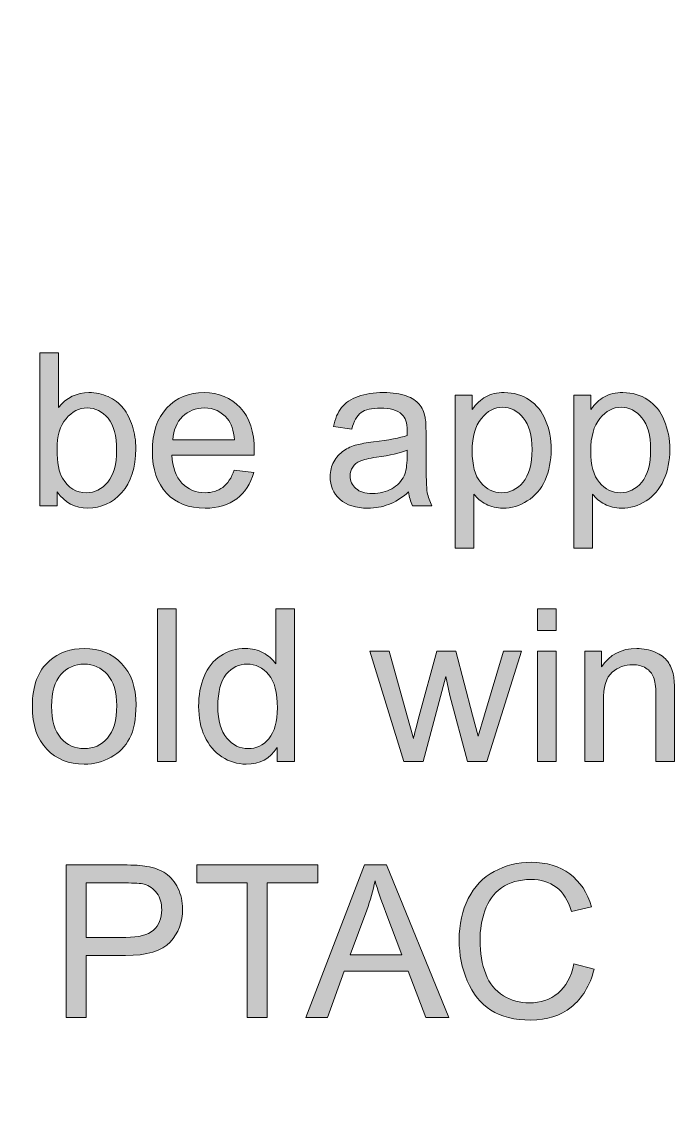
# Model space of a CAD drawing. Header units: inches. Extents: x -17.6 to 82.3, y -15.1 to 23.2.
# Drawn here: x 80.03 to 80.625, y -4.854 to -3.853 of the extents above; entities that cross this region are included whole.
import ezdxf

# ---------------------------------------------------------------- set-up
doc = ezdxf.new("R2010")
doc.units = ezdxf.units.IN
doc.header["$MEASUREMENT"] = 0
doc.layers.get('0').update_dxf_attribs({"lineweight": 0})
doc.layers.add('G-ANNO-TTLB', color=7, linetype='Continuous', lineweight=0)

# ---------------------------------------------------------------- blocks, each defined once
blk = doc.blocks.new('Block_3')
at = {"true_color": 0x000000, "transparency": 33554687}
h = blk.add_hatch(color=18, dxfattribs=at)
h.dxf.hatch_style = 2
edge = h.paths.add_edge_path()
edge.add_spline(control_points=[(80.062, -4.2426), (80.062, -4.2547), (80.0637, -4.2634), (80.0669, -4.2688), (80.0723, -4.2776), (80.0796, -4.282), (80.0888, -4.282), (80.0963, -4.282), (80.1027, -4.2788), (80.1082, -4.2723), (80.1136, -4.2658), (80.1163, -4.2561), (80.1163, -4.2433), (80.1163, -4.2301), (80.1137, -4.2204), (80.1085, -4.2141), (80.1033, -4.2079), (80.097, -4.2047), (80.0895, -4.2047), (80.0821, -4.2047), (80.0756, -4.208), (80.0702, -4.2145), (80.0647, -4.2209), (80.062, -4.2303), (80.062, -4.2426)], knot_values=[0, 0, 0, 0, 1, 1, 1, 2, 2, 2, 3, 3, 3, 4, 4, 4, 5, 5, 5, 6, 6, 6, 7, 7, 7, 8, 8, 8, 8], degree=3, periodic=0)
edge = h.paths.add_edge_path()
edge.add_spline(control_points=[(80.0622, -4.2938), (80.0622, -4.2938), (80.0464, -4.2938), (80.0464, -4.2938), (80.0464, -4.2938), (80.0464, -4.1546), (80.0464, -4.1546), (80.0464, -4.1546), (80.0634, -4.1546), (80.0634, -4.1546), (80.0634, -4.1546), (80.0634, -4.2043), (80.0634, -4.2043), (80.0707, -4.1952), (80.0799, -4.1907), (80.0911, -4.1907), (80.0973, -4.1907), (80.1031, -4.1919), (80.1087, -4.1944), (80.1142, -4.1969), (80.1188, -4.2004), (80.1224, -4.205), (80.1259, -4.2095), (80.1287, -4.215), (80.1308, -4.2213), (80.1328, -4.2277), (80.1338, -4.2346), (80.1338, -4.2418), (80.1338, -4.2591), (80.1295, -4.2725), (80.121, -4.2819), (80.1124, -4.2913), (80.1022, -4.2961), (80.0902, -4.2961), (80.0783, -4.2961), (80.069, -4.2911), (80.0622, -4.2812), (80.0622, -4.2812), (80.0622, -4.2938), (80.0622, -4.2938)], knot_values=[0, 0, 0, 0, 1, 1, 1, 2, 2, 2, 3, 3, 3, 4, 4, 4, 5, 5, 5, 6, 6, 6, 7, 7, 7, 8, 8, 8, 9, 9, 9, 10, 10, 10, 11, 11, 11, 12, 12, 12, 13, 13, 13, 13], degree=3, periodic=0)
h = blk.add_hatch(color=18, dxfattribs=at)
h.dxf.hatch_style = 2
edge = h.paths.add_edge_path()
edge.add_spline(control_points=[(80.1675, -4.2337), (80.1675, -4.2337), (80.2238, -4.2337), (80.2238, -4.2337), (80.223, -4.2252), (80.2209, -4.2188), (80.2173, -4.2146), (80.2119, -4.208), (80.2048, -4.2047), (80.1962, -4.2047), (80.1883, -4.2047), (80.1817, -4.2074), (80.1764, -4.2126), (80.171, -4.2179), (80.1681, -4.2249), (80.1675, -4.2337)], knot_values=[0, 0, 0, 0, 1, 1, 1, 2, 2, 2, 3, 3, 3, 4, 4, 4, 5, 5, 5, 5], degree=3, periodic=0)
edge = h.paths.add_edge_path()
edge.add_spline(control_points=[(80.2236, -4.2613), (80.2236, -4.2613), (80.2413, -4.2635), (80.2413, -4.2635), (80.2385, -4.2738), (80.2333, -4.2818), (80.2258, -4.2875), (80.2183, -4.2932), (80.2086, -4.2961), (80.1969, -4.2961), (80.1822, -4.2961), (80.1705, -4.2915), (80.1619, -4.2824), (80.1532, -4.2734), (80.1489, -4.2606), (80.1489, -4.2442), (80.1489, -4.2273), (80.1533, -4.2141), (80.162, -4.2047), (80.1707, -4.1954), (80.1821, -4.1907), (80.196, -4.1907), (80.2095, -4.1907), (80.2205, -4.1953), (80.229, -4.2044), (80.2376, -4.2136), (80.2418, -4.2265), (80.2418, -4.2432), (80.2418, -4.2442), (80.2418, -4.2457), (80.2418, -4.2477), (80.2418, -4.2477), (80.1666, -4.2477), (80.1666, -4.2477), (80.1672, -4.2588), (80.1703, -4.2673), (80.1759, -4.2732), (80.1816, -4.2791), (80.1886, -4.282), (80.197, -4.282), (80.2033, -4.282), (80.2086, -4.2804), (80.2131, -4.2771), (80.2175, -4.2738), (80.221, -4.2685), (80.2236, -4.2613)], knot_values=[0, 0, 0, 0, 1, 1, 1, 2, 2, 2, 3, 3, 3, 4, 4, 4, 5, 5, 5, 6, 6, 6, 7, 7, 7, 8, 8, 8, 9, 9, 9, 10, 10, 10, 11, 11, 11, 12, 12, 12, 13, 13, 13, 14, 14, 14, 15, 15, 15, 15], degree=3, periodic=0)
h = blk.add_hatch(color=18, dxfattribs=at)
h.dxf.hatch_style = 2
edge = h.paths.add_edge_path()
edge.add_spline(control_points=[(80.3811, -4.2432), (80.3749, -4.2457), (80.3656, -4.2479), (80.3532, -4.2496), (80.3462, -4.2507), (80.3412, -4.2518), (80.3383, -4.2531), (80.3354, -4.2543), (80.3331, -4.2562), (80.3316, -4.2586), (80.33, -4.261), (80.3292, -4.2638), (80.3292, -4.2667), (80.3292, -4.2713), (80.3309, -4.2751), (80.3344, -4.2781), (80.3378, -4.2812), (80.3429, -4.2827), (80.3495, -4.2827), (80.3561, -4.2827), (80.362, -4.2812), (80.3671, -4.2783), (80.3722, -4.2755), (80.376, -4.2715), (80.3784, -4.2665), (80.3802, -4.2627), (80.3811, -4.257), (80.3811, -4.2494), (80.3811, -4.2494), (80.3811, -4.2432), (80.3811, -4.2432)], knot_values=[0, 0, 0, 0, 1, 1, 1, 2, 2, 2, 3, 3, 3, 4, 4, 4, 5, 5, 5, 6, 6, 6, 7, 7, 7, 8, 8, 8, 9, 9, 9, 10, 10, 10, 10], degree=3, periodic=0)
edge = h.paths.add_edge_path()
edge.add_spline(control_points=[(80.3825, -4.2813), (80.3762, -4.2867), (80.3701, -4.2905), (80.3643, -4.2927), (80.3584, -4.2949), (80.3521, -4.2961), (80.3454, -4.2961), (80.3344, -4.2961), (80.3258, -4.2933), (80.3199, -4.288), (80.3139, -4.2825), (80.311, -4.2756), (80.311, -4.2672), (80.311, -4.2623), (80.3121, -4.2578), (80.3143, -4.2537), (80.3166, -4.2496), (80.3195, -4.2463), (80.3232, -4.2438), (80.3268, -4.2414), (80.3309, -4.2395), (80.3354, -4.2382), (80.3388, -4.2374), (80.3439, -4.2365), (80.3506, -4.2357), (80.3644, -4.234), (80.3746, -4.2321), (80.3811, -4.2298), (80.3812, -4.2274), (80.3812, -4.226), (80.3812, -4.2253), (80.3812, -4.2184), (80.3796, -4.2135), (80.3764, -4.2106), (80.372, -4.2067), (80.3655, -4.2048), (80.3569, -4.2048), (80.3489, -4.2048), (80.3429, -4.2062), (80.3391, -4.209), (80.3353, -4.2119), (80.3325, -4.2169), (80.3306, -4.224), (80.3306, -4.224), (80.3139, -4.2217), (80.3139, -4.2217), (80.3154, -4.2146), (80.3179, -4.2088), (80.3214, -4.2044), (80.3249, -4.2), (80.3299, -4.1966), (80.3365, -4.1942), (80.3431, -4.1919), (80.3507, -4.1907), (80.3594, -4.1907), (80.368, -4.1907), (80.375, -4.1917), (80.3804, -4.1937), (80.3857, -4.1957), (80.3897, -4.1983), (80.3922, -4.2014), (80.3948, -4.2044), (80.3965, -4.2083), (80.3975, -4.213), (80.3981, -4.2159), (80.3984, -4.2212), (80.3984, -4.2287), (80.3984, -4.2287), (80.3984, -4.2515), (80.3984, -4.2515), (80.3984, -4.2674), (80.3988, -4.2775), (80.3995, -4.2817), (80.4002, -4.2859), (80.4017, -4.2899), (80.4038, -4.2938), (80.4038, -4.2938), (80.386, -4.2938), (80.386, -4.2938), (80.3842, -4.2902), (80.3831, -4.2861), (80.3825, -4.2813)], knot_values=[0, 0, 0, 0, 1, 1, 1, 2, 2, 2, 3, 3, 3, 4, 4, 4, 5, 5, 5, 6, 6, 6, 7, 7, 7, 8, 8, 8, 9, 9, 9, 10, 10, 10, 11, 11, 11, 12, 12, 12, 13, 13, 13, 14, 14, 14, 15, 15, 15, 16, 16, 16, 17, 17, 17, 18, 18, 18, 19, 19, 19, 20, 20, 20, 21, 21, 21, 22, 22, 22, 23, 23, 23, 24, 24, 24, 25, 25, 25, 26, 26, 26, 27, 27, 27, 27], degree=3, periodic=0)
h = blk.add_hatch(color=18, dxfattribs=at)
h.dxf.hatch_style = 2
edge = h.paths.add_edge_path()
edge.add_spline(control_points=[(80.4404, -4.2439), (80.4404, -4.2569), (80.443, -4.2665), (80.4482, -4.2727), (80.4535, -4.2789), (80.4599, -4.282), (80.4673, -4.282), (80.4749, -4.282), (80.4814, -4.2788), (80.4868, -4.2724), (80.4923, -4.266), (80.495, -4.256), (80.495, -4.2425), (80.495, -4.2297), (80.4923, -4.22), (80.487, -4.2137), (80.4817, -4.2073), (80.4754, -4.2041), (80.4681, -4.2041), (80.4608, -4.2041), (80.4544, -4.2075), (80.4488, -4.2143), (80.4432, -4.2211), (80.4404, -4.231), (80.4404, -4.2439)], knot_values=[0, 0, 0, 0, 1, 1, 1, 2, 2, 2, 3, 3, 3, 4, 4, 4, 5, 5, 5, 6, 6, 6, 7, 7, 7, 8, 8, 8, 8], degree=3, periodic=0)
edge = h.paths.add_edge_path()
edge.add_spline(control_points=[(80.4249, -4.3324), (80.4249, -4.3324), (80.4249, -4.193), (80.4249, -4.193), (80.4249, -4.193), (80.4405, -4.193), (80.4405, -4.193), (80.4405, -4.193), (80.4405, -4.2061), (80.4405, -4.2061), (80.4441, -4.2009), (80.4483, -4.1971), (80.4529, -4.1945), (80.4575, -4.1919), (80.4631, -4.1907), (80.4697, -4.1907), (80.4783, -4.1907), (80.4859, -4.1929), (80.4925, -4.1973), (80.4991, -4.2018), (80.504, -4.208), (80.5074, -4.2161), (80.5108, -4.2241), (80.5124, -4.233), (80.5124, -4.2426), (80.5124, -4.2529), (80.5106, -4.2622), (80.5069, -4.2705), (80.5032, -4.2787), (80.4978, -4.2851), (80.4907, -4.2895), (80.4837, -4.2939), (80.4763, -4.2961), (80.4685, -4.2961), (80.4628, -4.2961), (80.4577, -4.2949), (80.4531, -4.2925), (80.4486, -4.2901), (80.4449, -4.287), (80.442, -4.2833), (80.442, -4.2833), (80.442, -4.3324), (80.442, -4.3324), (80.442, -4.3324), (80.4249, -4.3324), (80.4249, -4.3324)], knot_values=[0, 0, 0, 0, 1, 1, 1, 2, 2, 2, 3, 3, 3, 4, 4, 4, 5, 5, 5, 6, 6, 6, 7, 7, 7, 8, 8, 8, 9, 9, 9, 10, 10, 10, 11, 11, 11, 12, 12, 12, 13, 13, 13, 14, 14, 14, 15, 15, 15, 15], degree=3, periodic=0)
h = blk.add_hatch(color=18, dxfattribs=at)
h.dxf.hatch_style = 2
edge = h.paths.add_edge_path()
edge.add_spline(control_points=[(80.5485, -4.2439), (80.5485, -4.2569), (80.5511, -4.2665), (80.5564, -4.2727), (80.5616, -4.2789), (80.568, -4.282), (80.5755, -4.282), (80.5831, -4.282), (80.5896, -4.2788), (80.595, -4.2724), (80.6004, -4.266), (80.6031, -4.256), (80.6031, -4.2425), (80.6031, -4.2297), (80.6005, -4.22), (80.5952, -4.2137), (80.5899, -4.2073), (80.5836, -4.2041), (80.5762, -4.2041), (80.569, -4.2041), (80.5625, -4.2075), (80.5569, -4.2143), (80.5513, -4.2211), (80.5485, -4.231), (80.5485, -4.2439)], knot_values=[0, 0, 0, 0, 1, 1, 1, 2, 2, 2, 3, 3, 3, 4, 4, 4, 5, 5, 5, 6, 6, 6, 7, 7, 7, 8, 8, 8, 8], degree=3, periodic=0)
edge = h.paths.add_edge_path()
edge.add_spline(control_points=[(80.533, -4.3324), (80.533, -4.3324), (80.533, -4.193), (80.533, -4.193), (80.533, -4.193), (80.5486, -4.193), (80.5486, -4.193), (80.5486, -4.193), (80.5486, -4.2061), (80.5486, -4.2061), (80.5523, -4.2009), (80.5564, -4.1971), (80.561, -4.1945), (80.5657, -4.1919), (80.5713, -4.1907), (80.5779, -4.1907), (80.5865, -4.1907), (80.594, -4.1929), (80.6006, -4.1973), (80.6072, -4.2018), (80.6122, -4.208), (80.6155, -4.2161), (80.6189, -4.2241), (80.6206, -4.233), (80.6206, -4.2426), (80.6206, -4.2529), (80.6187, -4.2622), (80.615, -4.2705), (80.6113, -4.2787), (80.6059, -4.2851), (80.5989, -4.2895), (80.5918, -4.2939), (80.5844, -4.2961), (80.5766, -4.2961), (80.5709, -4.2961), (80.5658, -4.2949), (80.5613, -4.2925), (80.5567, -4.2901), (80.553, -4.287), (80.5501, -4.2833), (80.5501, -4.2833), (80.5501, -4.3324), (80.5501, -4.3324), (80.5501, -4.3324), (80.533, -4.3324), (80.533, -4.3324)], knot_values=[0, 0, 0, 0, 1, 1, 1, 2, 2, 2, 3, 3, 3, 4, 4, 4, 5, 5, 5, 6, 6, 6, 7, 7, 7, 8, 8, 8, 9, 9, 9, 10, 10, 10, 11, 11, 11, 12, 12, 12, 13, 13, 13, 14, 14, 14, 15, 15, 15, 15], degree=3, periodic=0)
h = blk.add_hatch(color=18, dxfattribs=at)
h.dxf.hatch_style = 2
edge = h.paths.add_edge_path()
edge.add_spline(control_points=[(80.1536, -4.5271), (80.1536, -4.5271), (80.1536, -4.3879), (80.1536, -4.3879), (80.1536, -4.3879), (80.1707, -4.3879), (80.1707, -4.3879), (80.1707, -4.3879), (80.1707, -4.5271), (80.1707, -4.5271), (80.1707, -4.5271), (80.1536, -4.5271), (80.1536, -4.5271)], knot_values=[0, 0, 0, 0, 1, 1, 1, 2, 2, 2, 3, 3, 3, 4, 4, 4, 4], degree=3, periodic=0)
h = blk.add_hatch(color=18, dxfattribs=at)
h.dxf.hatch_style = 2
edge = h.paths.add_edge_path()
edge.add_spline(control_points=[(80.2086, -4.4768), (80.2086, -4.4897), (80.2113, -4.4994), (80.2168, -4.5058), (80.2222, -4.5121), (80.2287, -4.5153), (80.2361, -4.5153), (80.2435, -4.5153), (80.2499, -4.5123), (80.2551, -4.5062), (80.2603, -4.5001), (80.2629, -4.4907), (80.2629, -4.4782), (80.2629, -4.4644), (80.2603, -4.4543), (80.2549, -4.4478), (80.2496, -4.4414), (80.2431, -4.4382), (80.2353, -4.4382), (80.2277, -4.4382), (80.2214, -4.4413), (80.2163, -4.4475), (80.2112, -4.4537), (80.2086, -4.4634), (80.2086, -4.4768)], knot_values=[0, 0, 0, 0, 1, 1, 1, 2, 2, 2, 3, 3, 3, 4, 4, 4, 5, 5, 5, 6, 6, 6, 7, 7, 7, 8, 8, 8, 8], degree=3, periodic=0)
edge = h.paths.add_edge_path()
edge.add_spline(control_points=[(80.2626, -4.5271), (80.2626, -4.5271), (80.2626, -4.5144), (80.2626, -4.5144), (80.2562, -4.5244), (80.2468, -4.5294), (80.2344, -4.5294), (80.2264, -4.5294), (80.219, -4.5272), (80.2123, -4.5227), (80.2055, -4.5183), (80.2003, -4.5121), (80.1966, -4.5042), (80.1929, -4.4962), (80.1911, -4.4871), (80.1911, -4.4768), (80.1911, -4.4667), (80.1927, -4.4576), (80.1961, -4.4494), (80.1994, -4.4412), (80.2045, -4.4349), (80.2112, -4.4306), (80.2179, -4.4262), (80.2254, -4.424), (80.2337, -4.424), (80.2397, -4.424), (80.2452, -4.4253), (80.2499, -4.4279), (80.2547, -4.4304), (80.2585, -4.4338), (80.2615, -4.4379), (80.2615, -4.4379), (80.2615, -4.3879), (80.2615, -4.3879), (80.2615, -4.3879), (80.2785, -4.3879), (80.2785, -4.3879), (80.2785, -4.3879), (80.2785, -4.5271), (80.2785, -4.5271), (80.2785, -4.5271), (80.2626, -4.5271), (80.2626, -4.5271)], knot_values=[0, 0, 0, 0, 1, 1, 1, 2, 2, 2, 3, 3, 3, 4, 4, 4, 5, 5, 5, 6, 6, 6, 7, 7, 7, 8, 8, 8, 9, 9, 9, 10, 10, 10, 11, 11, 11, 12, 12, 12, 13, 13, 13, 14, 14, 14, 14], degree=3, periodic=0)
h = blk.add_hatch(color=18, dxfattribs=at)
h.dxf.hatch_style = 2
edge = h.paths.add_edge_path()
edge.add_spline(control_points=[(80.4999, -4.5271), (80.4999, -4.5271), (80.4999, -4.4263), (80.4999, -4.4263), (80.4999, -4.4263), (80.517, -4.4263), (80.517, -4.4263), (80.517, -4.4263), (80.517, -4.5271), (80.517, -4.5271), (80.517, -4.5271), (80.4999, -4.5271), (80.4999, -4.5271)], knot_values=[0, 0, 0, 0, 1, 1, 1, 2, 2, 2, 3, 3, 3, 4, 4, 4, 4], degree=3, periodic=0)
edge = h.paths.add_edge_path()
edge.add_spline(control_points=[(80.4999, -4.4076), (80.4999, -4.4076), (80.4999, -4.3879), (80.4999, -4.3879), (80.4999, -4.3879), (80.517, -4.3879), (80.517, -4.3879), (80.517, -4.3879), (80.517, -4.4076), (80.517, -4.4076), (80.517, -4.4076), (80.4999, -4.4076), (80.4999, -4.4076)], knot_values=[0, 0, 0, 0, 1, 1, 1, 2, 2, 2, 3, 3, 3, 4, 4, 4, 4], degree=3, periodic=0)
h = blk.add_hatch(color=18, dxfattribs=at)
h.dxf.hatch_style = 2
edge = h.paths.add_edge_path()
edge.add_spline(control_points=[(80.0571, -4.4767), (80.0571, -4.4896), (80.0599, -4.4993), (80.0655, -4.5057), (80.0712, -4.5121), (80.0783, -4.5153), (80.0868, -4.5153), (80.0953, -4.5153), (80.1023, -4.5121), (80.108, -4.5057), (80.1136, -4.4992), (80.1164, -4.4894), (80.1164, -4.4761), (80.1164, -4.4637), (80.1136, -4.4542), (80.1079, -4.4478), (80.1023, -4.4414), (80.0952, -4.4382), (80.0868, -4.4382), (80.0783, -4.4382), (80.0712, -4.4414), (80.0655, -4.4477), (80.0599, -4.4541), (80.0571, -4.4638), (80.0571, -4.4767)], knot_values=[0, 0, 0, 0, 1, 1, 1, 2, 2, 2, 3, 3, 3, 4, 4, 4, 5, 5, 5, 6, 6, 6, 7, 7, 7, 8, 8, 8, 8], degree=3, periodic=0)
edge = h.paths.add_edge_path()
edge.add_spline(control_points=[(80.0395, -4.4767), (80.0395, -4.458), (80.0447, -4.4442), (80.0551, -4.4352), (80.0638, -4.4277), (80.0743, -4.424), (80.0868, -4.424), (80.1007, -4.424), (80.112, -4.4285), (80.1208, -4.4376), (80.1296, -4.4467), (80.134, -4.4593), (80.134, -4.4753), (80.134, -4.4883), (80.132, -4.4985), (80.1281, -4.5059), (80.1243, -4.5133), (80.1186, -4.5191), (80.1112, -4.5232), (80.1037, -4.5273), (80.0956, -4.5294), (80.0868, -4.5294), (80.0727, -4.5294), (80.0613, -4.5249), (80.0526, -4.5158), (80.0439, -4.5068), (80.0395, -4.4937), (80.0395, -4.4767)], knot_values=[0, 0, 0, 0, 1, 1, 1, 2, 2, 2, 3, 3, 3, 4, 4, 4, 5, 5, 5, 6, 6, 6, 7, 7, 7, 8, 8, 8, 9, 9, 9, 9], degree=3, periodic=0)
h = blk.add_hatch(color=18, dxfattribs=at)
h.dxf.hatch_style = 2
edge = h.paths.add_edge_path()
edge.add_spline(control_points=[(80.543, -4.5271), (80.543, -4.5271), (80.543, -4.4263), (80.543, -4.4263), (80.543, -4.4263), (80.5584, -4.4263), (80.5584, -4.4263), (80.5584, -4.4263), (80.5584, -4.4406), (80.5584, -4.4406), (80.5658, -4.4295), (80.5765, -4.424), (80.5905, -4.424), (80.5965, -4.424), (80.6021, -4.4251), (80.6072, -4.4273), (80.6123, -4.4295), (80.6161, -4.4323), (80.6187, -4.4359), (80.6212, -4.4394), (80.623, -4.4436), (80.624, -4.4485), (80.6246, -4.4517), (80.6249, -4.4572), (80.6249, -4.4651), (80.6249, -4.4651), (80.6249, -4.5271), (80.6249, -4.5271), (80.6249, -4.5271), (80.6079, -4.5271), (80.6079, -4.5271), (80.6079, -4.5271), (80.6079, -4.4658), (80.6079, -4.4658), (80.6079, -4.4588), (80.6072, -4.4536), (80.6058, -4.4502), (80.6045, -4.4467), (80.6022, -4.444), (80.5988, -4.4419), (80.5954, -4.4398), (80.5914, -4.4388), (80.5869, -4.4388), (80.5796, -4.4388), (80.5733, -4.4411), (80.568, -4.4457), (80.5627, -4.4504), (80.5601, -4.4591), (80.5601, -4.472), (80.5601, -4.472), (80.5601, -4.5271), (80.5601, -4.5271), (80.5601, -4.5271), (80.543, -4.5271), (80.543, -4.5271)], knot_values=[0, 0, 0, 0, 1, 1, 1, 2, 2, 2, 3, 3, 3, 4, 4, 4, 5, 5, 5, 6, 6, 6, 7, 7, 7, 8, 8, 8, 9, 9, 9, 10, 10, 10, 11, 11, 11, 12, 12, 12, 13, 13, 13, 14, 14, 14, 15, 15, 15, 16, 16, 16, 17, 17, 17, 18, 18, 18, 18], degree=3, periodic=0)
h = blk.add_hatch(color=18, dxfattribs=at)
h.dxf.hatch_style = 2
edge = h.paths.add_edge_path()
edge.add_spline(control_points=[(80.378, -4.5271), (80.378, -4.5271), (80.3471, -4.4263), (80.3471, -4.4263), (80.3471, -4.4263), (80.3648, -4.4263), (80.3648, -4.4263), (80.3648, -4.4263), (80.3808, -4.4845), (80.3808, -4.4845), (80.3808, -4.4845), (80.3868, -4.5061), (80.3868, -4.5061), (80.3871, -4.5051), (80.3888, -4.4981), (80.392, -4.4853), (80.392, -4.4853), (80.4081, -4.4263), (80.4081, -4.4263), (80.4081, -4.4263), (80.4256, -4.4263), (80.4256, -4.4263), (80.4256, -4.4263), (80.4408, -4.4848), (80.4408, -4.4848), (80.4408, -4.4848), (80.4458, -4.504), (80.4458, -4.504), (80.4458, -4.504), (80.4516, -4.4846), (80.4516, -4.4846), (80.4516, -4.4846), (80.4689, -4.4263), (80.4689, -4.4263), (80.4689, -4.4263), (80.4855, -4.4263), (80.4855, -4.4263), (80.4855, -4.4263), (80.4539, -4.5271), (80.4539, -4.5271), (80.4539, -4.5271), (80.4362, -4.5271), (80.4362, -4.5271), (80.4362, -4.5271), (80.4201, -4.4667), (80.4201, -4.4667), (80.4201, -4.4667), (80.4163, -4.4495), (80.4163, -4.4495), (80.4163, -4.4495), (80.3958, -4.5271), (80.3958, -4.5271), (80.3958, -4.5271), (80.378, -4.5271), (80.378, -4.5271)], knot_values=[0, 0, 0, 0, 1, 1, 1, 2, 2, 2, 3, 3, 3, 4, 4, 4, 5, 5, 5, 6, 6, 6, 7, 7, 7, 8, 8, 8, 9, 9, 9, 10, 10, 10, 11, 11, 11, 12, 12, 12, 13, 13, 13, 14, 14, 14, 15, 15, 15, 16, 16, 16, 17, 17, 17, 18, 18, 18, 18], degree=3, periodic=0)
h = blk.add_hatch(color=18, dxfattribs=at)
h.dxf.hatch_style = 2
edge = h.paths.add_edge_path()
edge.add_spline(control_points=[(80.0886, -4.6874), (80.0886, -4.6874), (80.1246, -4.6874), (80.1246, -4.6874), (80.1365, -4.6874), (80.1449, -4.6852), (80.1499, -4.6808), (80.1549, -4.6764), (80.1574, -4.6701), (80.1574, -4.6621), (80.1574, -4.6563), (80.156, -4.6513), (80.153, -4.6471), (80.1501, -4.643), (80.1462, -4.6402), (80.1414, -4.6389), (80.1383, -4.6381), (80.1326, -4.6377), (80.1242, -4.6377), (80.1242, -4.6377), (80.0886, -4.6377), (80.0886, -4.6377), (80.0886, -4.6377), (80.0886, -4.6874), (80.0886, -4.6874)], knot_values=[0, 0, 0, 0, 1, 1, 1, 2, 2, 2, 3, 3, 3, 4, 4, 4, 5, 5, 5, 6, 6, 6, 7, 7, 7, 8, 8, 8, 8], degree=3, periodic=0)
edge = h.paths.add_edge_path()
edge.add_spline(control_points=[(80.0702, -4.7604), (80.0702, -4.7604), (80.0702, -4.6213), (80.0702, -4.6213), (80.0702, -4.6213), (80.1227, -4.6213), (80.1227, -4.6213), (80.1319, -4.6213), (80.139, -4.6217), (80.1439, -4.6226), (80.1507, -4.6237), (80.1564, -4.6259), (80.1611, -4.6291), (80.1657, -4.6323), (80.1694, -4.6368), (80.1722, -4.6425), (80.175, -4.6483), (80.1764, -4.6546), (80.1764, -4.6615), (80.1764, -4.6734), (80.1727, -4.6834), (80.1651, -4.6916), (80.1576, -4.6998), (80.144, -4.7039), (80.1243, -4.7039), (80.1243, -4.7039), (80.0886, -4.7039), (80.0886, -4.7039), (80.0886, -4.7039), (80.0886, -4.7604), (80.0886, -4.7604), (80.0886, -4.7604), (80.0702, -4.7604), (80.0702, -4.7604)], knot_values=[0, 0, 0, 0, 1, 1, 1, 2, 2, 2, 3, 3, 3, 4, 4, 4, 5, 5, 5, 6, 6, 6, 7, 7, 7, 8, 8, 8, 9, 9, 9, 10, 10, 10, 11, 11, 11, 11], degree=3, periodic=0)
h = blk.add_hatch(color=18, dxfattribs=at)
h.dxf.hatch_style = 2
edge = h.paths.add_edge_path()
edge.add_spline(control_points=[(80.2353, -4.7604), (80.2353, -4.7604), (80.2353, -4.6377), (80.2353, -4.6377), (80.2353, -4.6377), (80.1894, -4.6377), (80.1894, -4.6377), (80.1894, -4.6377), (80.1894, -4.6213), (80.1894, -4.6213), (80.1894, -4.6213), (80.2998, -4.6213), (80.2998, -4.6213), (80.2998, -4.6213), (80.2998, -4.6377), (80.2998, -4.6377), (80.2998, -4.6377), (80.2537, -4.6377), (80.2537, -4.6377), (80.2537, -4.6377), (80.2537, -4.7604), (80.2537, -4.7604), (80.2537, -4.7604), (80.2353, -4.7604), (80.2353, -4.7604)], knot_values=[0, 0, 0, 0, 1, 1, 1, 2, 2, 2, 3, 3, 3, 4, 4, 4, 5, 5, 5, 6, 6, 6, 7, 7, 7, 8, 8, 8, 8], degree=3, periodic=0)
h = blk.add_hatch(color=18, dxfattribs=at)
h.dxf.hatch_style = 2
edge = h.paths.add_edge_path()
edge.add_spline(control_points=[(80.3291, -4.7033), (80.3291, -4.7033), (80.3763, -4.7033), (80.3763, -4.7033), (80.3763, -4.7033), (80.3618, -4.6647), (80.3618, -4.6647), (80.3573, -4.653), (80.354, -4.6434), (80.3519, -4.6359), (80.3501, -4.6448), (80.3476, -4.6537), (80.3444, -4.6625), (80.3444, -4.6625), (80.3291, -4.7033), (80.3291, -4.7033)], knot_values=[0, 0, 0, 0, 1, 1, 1, 2, 2, 2, 3, 3, 3, 4, 4, 4, 5, 5, 5, 5], degree=3, periodic=0)
edge = h.paths.add_edge_path()
edge.add_spline(control_points=[(80.2889, -4.7604), (80.2889, -4.7604), (80.3424, -4.6213), (80.3424, -4.6213), (80.3424, -4.6213), (80.3622, -4.6213), (80.3622, -4.6213), (80.3622, -4.6213), (80.4192, -4.7604), (80.4192, -4.7604), (80.4192, -4.7604), (80.3982, -4.7604), (80.3982, -4.7604), (80.3982, -4.7604), (80.382, -4.7183), (80.382, -4.7183), (80.382, -4.7183), (80.3238, -4.7183), (80.3238, -4.7183), (80.3238, -4.7183), (80.3085, -4.7604), (80.3085, -4.7604), (80.3085, -4.7604), (80.2889, -4.7604), (80.2889, -4.7604)], knot_values=[0, 0, 0, 0, 1, 1, 1, 2, 2, 2, 3, 3, 3, 4, 4, 4, 5, 5, 5, 6, 6, 6, 7, 7, 7, 8, 8, 8, 8], degree=3, periodic=0)
h = blk.add_hatch(color=18, dxfattribs=at)
h.dxf.hatch_style = 2
edge = h.paths.add_edge_path()
edge.add_spline(control_points=[(80.5332, -4.7116), (80.5332, -4.7116), (80.5516, -4.7163), (80.5516, -4.7163), (80.5478, -4.7314), (80.5408, -4.743), (80.5308, -4.7509), (80.5208, -4.7588), (80.5085, -4.7628), (80.494, -4.7628), (80.479, -4.7628), (80.4668, -4.7598), (80.4574, -4.7537), (80.448, -4.7475), (80.4409, -4.7387), (80.436, -4.7271), (80.431, -4.7155), (80.4286, -4.7031), (80.4286, -4.6898), (80.4286, -4.6753), (80.4314, -4.6627), (80.4369, -4.6519), (80.4424, -4.6411), (80.4503, -4.6329), (80.4605, -4.6273), (80.4708, -4.6217), (80.482, -4.6189), (80.4943, -4.6189), (80.5082, -4.6189), (80.5199, -4.6224), (80.5294, -4.6295), (80.5389, -4.6366), (80.5455, -4.6466), (80.5493, -4.6594), (80.5493, -4.6594), (80.5311, -4.6637), (80.5311, -4.6637), (80.5279, -4.6536), (80.5232, -4.6462), (80.5171, -4.6416), (80.5109, -4.6369), (80.5032, -4.6346), (80.4939, -4.6346), (80.4832, -4.6346), (80.4743, -4.6372), (80.4671, -4.6423), (80.4599, -4.6475), (80.4549, -4.6544), (80.452, -4.663), (80.449, -4.6716), (80.4476, -4.6805), (80.4476, -4.6897), (80.4476, -4.7016), (80.4493, -4.7119), (80.4528, -4.7207), (80.4562, -4.7295), (80.4616, -4.7361), (80.4689, -4.7405), (80.4761, -4.7449), (80.484, -4.7471), (80.4925, -4.7471), (80.5028, -4.7471), (80.5115, -4.7441), (80.5187, -4.7381), (80.5259, -4.7322), (80.5307, -4.7233), (80.5332, -4.7116)], knot_values=[0, 0, 0, 0, 1, 1, 1, 2, 2, 2, 3, 3, 3, 4, 4, 4, 5, 5, 5, 6, 6, 6, 7, 7, 7, 8, 8, 8, 9, 9, 9, 10, 10, 10, 11, 11, 11, 12, 12, 12, 13, 13, 13, 14, 14, 14, 15, 15, 15, 16, 16, 16, 17, 17, 17, 18, 18, 18, 19, 19, 19, 20, 20, 20, 21, 21, 21, 22, 22, 22, 22], degree=3, periodic=0)
for points, knots in [([(80.0622, -4.2938), (80.0622, -4.2938), (80.0464, -4.2938), (80.0464, -4.2938), (80.0464, -4.2938), (80.0464, -4.1546), (80.0464, -4.1546), (80.0464, -4.1546), (80.0634, -4.1546), (80.0634, -4.1546), (80.0634, -4.1546), (80.0634, -4.2043), (80.0634, -4.2043), (80.0707, -4.1952), (80.0799, -4.1907), (80.0911, -4.1907), (80.0973, -4.1907), (80.1031, -4.1919), (80.1087, -4.1944), (80.1142, -4.1969), (80.1188, -4.2004), (80.1224, -4.205), (80.1259, -4.2095), (80.1287, -4.215), (80.1308, -4.2213), (80.1328, -4.2277), (80.1338, -4.2346), (80.1338, -4.2418), (80.1338, -4.2591), (80.1295, -4.2725), (80.121, -4.2819), (80.1124, -4.2913), (80.1022, -4.2961), (80.0902, -4.2961), (80.0783, -4.2961), (80.069, -4.2911), (80.0622, -4.2812), (80.0622, -4.2812), (80.0622, -4.2938), (80.0622, -4.2938)], [0, 0, 0, 0, 1, 1, 1, 2, 2, 2, 3, 3, 3, 4, 4, 4, 5, 5, 5, 6, 6, 6, 7, 7, 7, 8, 8, 8, 9, 9, 9, 10, 10, 10, 11, 11, 11, 12, 12, 12, 13, 13, 13, 13]), ([(80.2236, -4.2613), (80.2236, -4.2613), (80.2413, -4.2635), (80.2413, -4.2635), (80.2385, -4.2738), (80.2333, -4.2818), (80.2258, -4.2875), (80.2183, -4.2932), (80.2086, -4.2961), (80.1969, -4.2961), (80.1822, -4.2961), (80.1705, -4.2915), (80.1619, -4.2824), (80.1532, -4.2734), (80.1489, -4.2606), (80.1489, -4.2442), (80.1489, -4.2273), (80.1533, -4.2141), (80.162, -4.2047), (80.1707, -4.1954), (80.1821, -4.1907), (80.196, -4.1907), (80.2095, -4.1907), (80.2205, -4.1953), (80.229, -4.2044), (80.2376, -4.2136), (80.2418, -4.2265), (80.2418, -4.2432), (80.2418, -4.2442), (80.2418, -4.2457), (80.2418, -4.2477), (80.2418, -4.2477), (80.1666, -4.2477), (80.1666, -4.2477), (80.1672, -4.2588), (80.1703, -4.2673), (80.1759, -4.2732), (80.1816, -4.2791), (80.1886, -4.282), (80.197, -4.282), (80.2033, -4.282), (80.2086, -4.2804), (80.2131, -4.2771), (80.2175, -4.2738), (80.221, -4.2685), (80.2236, -4.2613)], [0, 0, 0, 0, 1, 1, 1, 2, 2, 2, 3, 3, 3, 4, 4, 4, 5, 5, 5, 6, 6, 6, 7, 7, 7, 8, 8, 8, 9, 9, 9, 10, 10, 10, 11, 11, 11, 12, 12, 12, 13, 13, 13, 14, 14, 14, 15, 15, 15, 15]), ([(80.3825, -4.2813), (80.3762, -4.2867), (80.3701, -4.2905), (80.3643, -4.2927), (80.3584, -4.2949), (80.3521, -4.2961), (80.3454, -4.2961), (80.3344, -4.2961), (80.3258, -4.2933), (80.3199, -4.288), (80.3139, -4.2825), (80.311, -4.2756), (80.311, -4.2672), (80.311, -4.2623), (80.3121, -4.2578), (80.3143, -4.2537), (80.3166, -4.2496), (80.3195, -4.2463), (80.3232, -4.2438), (80.3268, -4.2414), (80.3309, -4.2395), (80.3354, -4.2382), (80.3388, -4.2374), (80.3439, -4.2365), (80.3506, -4.2357), (80.3644, -4.234), (80.3746, -4.2321), (80.3811, -4.2298), (80.3812, -4.2274), (80.3812, -4.226), (80.3812, -4.2253), (80.3812, -4.2184), (80.3796, -4.2135), (80.3764, -4.2106), (80.372, -4.2067), (80.3655, -4.2048), (80.3569, -4.2048), (80.3489, -4.2048), (80.3429, -4.2062), (80.3391, -4.209), (80.3353, -4.2119), (80.3325, -4.2169), (80.3306, -4.224), (80.3306, -4.224), (80.3139, -4.2217), (80.3139, -4.2217), (80.3154, -4.2146), (80.3179, -4.2088), (80.3214, -4.2044), (80.3249, -4.2), (80.3299, -4.1966), (80.3365, -4.1942), (80.3431, -4.1919), (80.3507, -4.1907), (80.3594, -4.1907), (80.368, -4.1907), (80.375, -4.1917), (80.3804, -4.1937), (80.3857, -4.1957), (80.3897, -4.1983), (80.3922, -4.2014), (80.3948, -4.2044), (80.3965, -4.2083), (80.3975, -4.213), (80.3981, -4.2159), (80.3984, -4.2212), (80.3984, -4.2287), (80.3984, -4.2287), (80.3984, -4.2515), (80.3984, -4.2515), (80.3984, -4.2674), (80.3988, -4.2775), (80.3995, -4.2817), (80.4002, -4.2859), (80.4017, -4.2899), (80.4038, -4.2938), (80.4038, -4.2938), (80.386, -4.2938), (80.386, -4.2938), (80.3842, -4.2902), (80.3831, -4.2861), (80.3825, -4.2813)], [0, 0, 0, 0, 1, 1, 1, 2, 2, 2, 3, 3, 3, 4, 4, 4, 5, 5, 5, 6, 6, 6, 7, 7, 7, 8, 8, 8, 9, 9, 9, 10, 10, 10, 11, 11, 11, 12, 12, 12, 13, 13, 13, 14, 14, 14, 15, 15, 15, 16, 16, 16, 17, 17, 17, 18, 18, 18, 19, 19, 19, 20, 20, 20, 21, 21, 21, 22, 22, 22, 23, 23, 23, 24, 24, 24, 25, 25, 25, 26, 26, 26, 27, 27, 27, 27]), ([(80.4249, -4.3324), (80.4249, -4.3324), (80.4249, -4.193), (80.4249, -4.193), (80.4249, -4.193), (80.4405, -4.193), (80.4405, -4.193), (80.4405, -4.193), (80.4405, -4.2061), (80.4405, -4.2061), (80.4441, -4.2009), (80.4483, -4.1971), (80.4529, -4.1945), (80.4575, -4.1919), (80.4631, -4.1907), (80.4697, -4.1907), (80.4783, -4.1907), (80.4859, -4.1929), (80.4925, -4.1973), (80.4991, -4.2018), (80.504, -4.208), (80.5074, -4.2161), (80.5108, -4.2241), (80.5124, -4.233), (80.5124, -4.2426), (80.5124, -4.2529), (80.5106, -4.2622), (80.5069, -4.2705), (80.5032, -4.2787), (80.4978, -4.2851), (80.4907, -4.2895), (80.4837, -4.2939), (80.4763, -4.2961), (80.4685, -4.2961), (80.4628, -4.2961), (80.4577, -4.2949), (80.4531, -4.2925), (80.4486, -4.2901), (80.4449, -4.287), (80.442, -4.2833), (80.442, -4.2833), (80.442, -4.3324), (80.442, -4.3324), (80.442, -4.3324), (80.4249, -4.3324), (80.4249, -4.3324)], [0, 0, 0, 0, 1, 1, 1, 2, 2, 2, 3, 3, 3, 4, 4, 4, 5, 5, 5, 6, 6, 6, 7, 7, 7, 8, 8, 8, 9, 9, 9, 10, 10, 10, 11, 11, 11, 12, 12, 12, 13, 13, 13, 14, 14, 14, 15, 15, 15, 15]), ([(80.533, -4.3324), (80.533, -4.3324), (80.533, -4.193), (80.533, -4.193), (80.533, -4.193), (80.5486, -4.193), (80.5486, -4.193), (80.5486, -4.193), (80.5486, -4.2061), (80.5486, -4.2061), (80.5523, -4.2009), (80.5564, -4.1971), (80.561, -4.1945), (80.5657, -4.1919), (80.5713, -4.1907), (80.5779, -4.1907), (80.5865, -4.1907), (80.594, -4.1929), (80.6006, -4.1973), (80.6072, -4.2018), (80.6122, -4.208), (80.6155, -4.2161), (80.6189, -4.2241), (80.6206, -4.233), (80.6206, -4.2426), (80.6206, -4.2529), (80.6187, -4.2622), (80.615, -4.2705), (80.6113, -4.2787), (80.6059, -4.2851), (80.5989, -4.2895), (80.5918, -4.2939), (80.5844, -4.2961), (80.5766, -4.2961), (80.5709, -4.2961), (80.5658, -4.2949), (80.5613, -4.2925), (80.5567, -4.2901), (80.553, -4.287), (80.5501, -4.2833), (80.5501, -4.2833), (80.5501, -4.3324), (80.5501, -4.3324), (80.5501, -4.3324), (80.533, -4.3324), (80.533, -4.3324)], [0, 0, 0, 0, 1, 1, 1, 2, 2, 2, 3, 3, 3, 4, 4, 4, 5, 5, 5, 6, 6, 6, 7, 7, 7, 8, 8, 8, 9, 9, 9, 10, 10, 10, 11, 11, 11, 12, 12, 12, 13, 13, 13, 14, 14, 14, 15, 15, 15, 15]), ([(80.4404, -4.2439), (80.4404, -4.2569), (80.443, -4.2665), (80.4482, -4.2727), (80.4535, -4.2789), (80.4599, -4.282), (80.4673, -4.282), (80.4749, -4.282), (80.4814, -4.2788), (80.4868, -4.2724), (80.4923, -4.266), (80.495, -4.256), (80.495, -4.2425), (80.495, -4.2297), (80.4923, -4.22), (80.487, -4.2137), (80.4817, -4.2073), (80.4754, -4.2041), (80.4681, -4.2041), (80.4608, -4.2041), (80.4544, -4.2075), (80.4488, -4.2143), (80.4432, -4.2211), (80.4404, -4.231), (80.4404, -4.2439)], [0, 0, 0, 0, 1, 1, 1, 2, 2, 2, 3, 3, 3, 4, 4, 4, 5, 5, 5, 6, 6, 6, 7, 7, 7, 8, 8, 8, 8]), ([(80.5485, -4.2439), (80.5485, -4.2569), (80.5511, -4.2665), (80.5564, -4.2727), (80.5616, -4.2789), (80.568, -4.282), (80.5755, -4.282), (80.5831, -4.282), (80.5896, -4.2788), (80.595, -4.2724), (80.6004, -4.266), (80.6031, -4.256), (80.6031, -4.2425), (80.6031, -4.2297), (80.6005, -4.22), (80.5952, -4.2137), (80.5899, -4.2073), (80.5836, -4.2041), (80.5762, -4.2041), (80.569, -4.2041), (80.5625, -4.2075), (80.5569, -4.2143), (80.5513, -4.2211), (80.5485, -4.231), (80.5485, -4.2439)], [0, 0, 0, 0, 1, 1, 1, 2, 2, 2, 3, 3, 3, 4, 4, 4, 5, 5, 5, 6, 6, 6, 7, 7, 7, 8, 8, 8, 8]), ([(80.062, -4.2426), (80.062, -4.2547), (80.0637, -4.2634), (80.0669, -4.2688), (80.0723, -4.2776), (80.0796, -4.282), (80.0888, -4.282), (80.0963, -4.282), (80.1027, -4.2788), (80.1082, -4.2723), (80.1136, -4.2658), (80.1163, -4.2561), (80.1163, -4.2433), (80.1163, -4.2301), (80.1137, -4.2204), (80.1085, -4.2141), (80.1033, -4.2079), (80.097, -4.2047), (80.0895, -4.2047), (80.0821, -4.2047), (80.0756, -4.208), (80.0702, -4.2145), (80.0647, -4.2209), (80.062, -4.2303), (80.062, -4.2426)], [0, 0, 0, 0, 1, 1, 1, 2, 2, 2, 3, 3, 3, 4, 4, 4, 5, 5, 5, 6, 6, 6, 7, 7, 7, 8, 8, 8, 8]), ([(80.1675, -4.2337), (80.1675, -4.2337), (80.2238, -4.2337), (80.2238, -4.2337), (80.223, -4.2252), (80.2209, -4.2188), (80.2173, -4.2146), (80.2119, -4.208), (80.2048, -4.2047), (80.1962, -4.2047), (80.1883, -4.2047), (80.1817, -4.2074), (80.1764, -4.2126), (80.171, -4.2179), (80.1681, -4.2249), (80.1675, -4.2337)], [0, 0, 0, 0, 1, 1, 1, 2, 2, 2, 3, 3, 3, 4, 4, 4, 5, 5, 5, 5]), ([(80.3811, -4.2432), (80.3749, -4.2457), (80.3656, -4.2479), (80.3532, -4.2496), (80.3462, -4.2507), (80.3412, -4.2518), (80.3383, -4.2531), (80.3354, -4.2543), (80.3331, -4.2562), (80.3316, -4.2586), (80.33, -4.261), (80.3292, -4.2638), (80.3292, -4.2667), (80.3292, -4.2713), (80.3309, -4.2751), (80.3344, -4.2781), (80.3378, -4.2812), (80.3429, -4.2827), (80.3495, -4.2827), (80.3561, -4.2827), (80.362, -4.2812), (80.3671, -4.2783), (80.3722, -4.2755), (80.376, -4.2715), (80.3784, -4.2665), (80.3802, -4.2627), (80.3811, -4.257), (80.3811, -4.2494), (80.3811, -4.2494), (80.3811, -4.2432), (80.3811, -4.2432)], [0, 0, 0, 0, 1, 1, 1, 2, 2, 2, 3, 3, 3, 4, 4, 4, 5, 5, 5, 6, 6, 6, 7, 7, 7, 8, 8, 8, 9, 9, 9, 10, 10, 10, 10]), ([(80.1536, -4.5271), (80.1536, -4.5271), (80.1536, -4.3879), (80.1536, -4.3879), (80.1536, -4.3879), (80.1707, -4.3879), (80.1707, -4.3879), (80.1707, -4.3879), (80.1707, -4.5271), (80.1707, -4.5271), (80.1707, -4.5271), (80.1536, -4.5271), (80.1536, -4.5271)], [0, 0, 0, 0, 1, 1, 1, 2, 2, 2, 3, 3, 3, 4, 4, 4, 4]), ([(80.2626, -4.5271), (80.2626, -4.5271), (80.2626, -4.5144), (80.2626, -4.5144), (80.2562, -4.5244), (80.2468, -4.5294), (80.2344, -4.5294), (80.2264, -4.5294), (80.219, -4.5272), (80.2123, -4.5227), (80.2055, -4.5183), (80.2003, -4.5121), (80.1966, -4.5042), (80.1929, -4.4962), (80.1911, -4.4871), (80.1911, -4.4768), (80.1911, -4.4667), (80.1927, -4.4576), (80.1961, -4.4494), (80.1994, -4.4412), (80.2045, -4.4349), (80.2112, -4.4306), (80.2179, -4.4262), (80.2254, -4.424), (80.2337, -4.424), (80.2397, -4.424), (80.2452, -4.4253), (80.2499, -4.4279), (80.2547, -4.4304), (80.2585, -4.4338), (80.2615, -4.4379), (80.2615, -4.4379), (80.2615, -4.3879), (80.2615, -4.3879), (80.2615, -4.3879), (80.2785, -4.3879), (80.2785, -4.3879), (80.2785, -4.3879), (80.2785, -4.5271), (80.2785, -4.5271), (80.2785, -4.5271), (80.2626, -4.5271), (80.2626, -4.5271)], [0, 0, 0, 0, 1, 1, 1, 2, 2, 2, 3, 3, 3, 4, 4, 4, 5, 5, 5, 6, 6, 6, 7, 7, 7, 8, 8, 8, 9, 9, 9, 10, 10, 10, 11, 11, 11, 12, 12, 12, 13, 13, 13, 14, 14, 14, 14]), ([(80.4999, -4.4076), (80.4999, -4.4076), (80.4999, -4.3879), (80.4999, -4.3879), (80.4999, -4.3879), (80.517, -4.3879), (80.517, -4.3879), (80.517, -4.3879), (80.517, -4.4076), (80.517, -4.4076), (80.517, -4.4076), (80.4999, -4.4076), (80.4999, -4.4076)], [0, 0, 0, 0, 1, 1, 1, 2, 2, 2, 3, 3, 3, 4, 4, 4, 4]), ([(80.0395, -4.4767), (80.0395, -4.458), (80.0447, -4.4442), (80.0551, -4.4352), (80.0638, -4.4277), (80.0743, -4.424), (80.0868, -4.424), (80.1007, -4.424), (80.112, -4.4285), (80.1208, -4.4376), (80.1296, -4.4467), (80.134, -4.4593), (80.134, -4.4753), (80.134, -4.4883), (80.132, -4.4985), (80.1281, -4.5059), (80.1243, -4.5133), (80.1186, -4.5191), (80.1112, -4.5232), (80.1037, -4.5273), (80.0956, -4.5294), (80.0868, -4.5294), (80.0727, -4.5294), (80.0613, -4.5249), (80.0526, -4.5158), (80.0439, -4.5068), (80.0395, -4.4937), (80.0395, -4.4767)], [0, 0, 0, 0, 1, 1, 1, 2, 2, 2, 3, 3, 3, 4, 4, 4, 5, 5, 5, 6, 6, 6, 7, 7, 7, 8, 8, 8, 9, 9, 9, 9]), ([(80.543, -4.5271), (80.543, -4.5271), (80.543, -4.4263), (80.543, -4.4263), (80.543, -4.4263), (80.5584, -4.4263), (80.5584, -4.4263), (80.5584, -4.4263), (80.5584, -4.4406), (80.5584, -4.4406), (80.5658, -4.4295), (80.5765, -4.424), (80.5905, -4.424), (80.5965, -4.424), (80.6021, -4.4251), (80.6072, -4.4273), (80.6123, -4.4295), (80.6161, -4.4323), (80.6187, -4.4359), (80.6212, -4.4394), (80.623, -4.4436), (80.624, -4.4485), (80.6246, -4.4517), (80.6249, -4.4572), (80.6249, -4.4651), (80.6249, -4.4651), (80.6249, -4.5271), (80.6249, -4.5271), (80.6249, -4.5271), (80.6079, -4.5271), (80.6079, -4.5271), (80.6079, -4.5271), (80.6079, -4.4658), (80.6079, -4.4658), (80.6079, -4.4588), (80.6072, -4.4536), (80.6058, -4.4502), (80.6045, -4.4467), (80.6022, -4.444), (80.5988, -4.4419), (80.5954, -4.4398), (80.5914, -4.4388), (80.5869, -4.4388), (80.5796, -4.4388), (80.5733, -4.4411), (80.568, -4.4457), (80.5627, -4.4504), (80.5601, -4.4591), (80.5601, -4.472), (80.5601, -4.472), (80.5601, -4.5271), (80.5601, -4.5271), (80.5601, -4.5271), (80.543, -4.5271), (80.543, -4.5271)], [0, 0, 0, 0, 1, 1, 1, 2, 2, 2, 3, 3, 3, 4, 4, 4, 5, 5, 5, 6, 6, 6, 7, 7, 7, 8, 8, 8, 9, 9, 9, 10, 10, 10, 11, 11, 11, 12, 12, 12, 13, 13, 13, 14, 14, 14, 15, 15, 15, 16, 16, 16, 17, 17, 17, 18, 18, 18, 18]), ([(80.378, -4.5271), (80.378, -4.5271), (80.3471, -4.4263), (80.3471, -4.4263), (80.3471, -4.4263), (80.3648, -4.4263), (80.3648, -4.4263), (80.3648, -4.4263), (80.3808, -4.4845), (80.3808, -4.4845), (80.3808, -4.4845), (80.3868, -4.5061), (80.3868, -4.5061), (80.3871, -4.5051), (80.3888, -4.4981), (80.392, -4.4853), (80.392, -4.4853), (80.4081, -4.4263), (80.4081, -4.4263), (80.4081, -4.4263), (80.4256, -4.4263), (80.4256, -4.4263), (80.4256, -4.4263), (80.4408, -4.4848), (80.4408, -4.4848), (80.4408, -4.4848), (80.4458, -4.504), (80.4458, -4.504), (80.4458, -4.504), (80.4516, -4.4846), (80.4516, -4.4846), (80.4516, -4.4846), (80.4689, -4.4263), (80.4689, -4.4263), (80.4689, -4.4263), (80.4855, -4.4263), (80.4855, -4.4263), (80.4855, -4.4263), (80.4539, -4.5271), (80.4539, -4.5271), (80.4539, -4.5271), (80.4362, -4.5271), (80.4362, -4.5271), (80.4362, -4.5271), (80.4201, -4.4667), (80.4201, -4.4667), (80.4201, -4.4667), (80.4163, -4.4495), (80.4163, -4.4495), (80.4163, -4.4495), (80.3958, -4.5271), (80.3958, -4.5271), (80.3958, -4.5271), (80.378, -4.5271), (80.378, -4.5271)], [0, 0, 0, 0, 1, 1, 1, 2, 2, 2, 3, 3, 3, 4, 4, 4, 5, 5, 5, 6, 6, 6, 7, 7, 7, 8, 8, 8, 9, 9, 9, 10, 10, 10, 11, 11, 11, 12, 12, 12, 13, 13, 13, 14, 14, 14, 15, 15, 15, 16, 16, 16, 17, 17, 17, 18, 18, 18, 18]), ([(80.4999, -4.5271), (80.4999, -4.5271), (80.4999, -4.4263), (80.4999, -4.4263), (80.4999, -4.4263), (80.517, -4.4263), (80.517, -4.4263), (80.517, -4.4263), (80.517, -4.5271), (80.517, -4.5271), (80.517, -4.5271), (80.4999, -4.5271), (80.4999, -4.5271)], [0, 0, 0, 0, 1, 1, 1, 2, 2, 2, 3, 3, 3, 4, 4, 4, 4]), ([(80.0571, -4.4767), (80.0571, -4.4896), (80.0599, -4.4993), (80.0655, -4.5057), (80.0712, -4.5121), (80.0783, -4.5153), (80.0868, -4.5153), (80.0953, -4.5153), (80.1023, -4.5121), (80.108, -4.5057), (80.1136, -4.4992), (80.1164, -4.4894), (80.1164, -4.4761), (80.1164, -4.4637), (80.1136, -4.4542), (80.1079, -4.4478), (80.1023, -4.4414), (80.0952, -4.4382), (80.0868, -4.4382), (80.0783, -4.4382), (80.0712, -4.4414), (80.0655, -4.4477), (80.0599, -4.4541), (80.0571, -4.4638), (80.0571, -4.4767)], [0, 0, 0, 0, 1, 1, 1, 2, 2, 2, 3, 3, 3, 4, 4, 4, 5, 5, 5, 6, 6, 6, 7, 7, 7, 8, 8, 8, 8]), ([(80.2086, -4.4768), (80.2086, -4.4897), (80.2113, -4.4994), (80.2168, -4.5058), (80.2222, -4.5121), (80.2287, -4.5153), (80.2361, -4.5153), (80.2435, -4.5153), (80.2499, -4.5123), (80.2551, -4.5062), (80.2603, -4.5001), (80.2629, -4.4907), (80.2629, -4.4782), (80.2629, -4.4644), (80.2603, -4.4543), (80.2549, -4.4478), (80.2496, -4.4414), (80.2431, -4.4382), (80.2353, -4.4382), (80.2277, -4.4382), (80.2214, -4.4413), (80.2163, -4.4475), (80.2112, -4.4537), (80.2086, -4.4634), (80.2086, -4.4768)], [0, 0, 0, 0, 1, 1, 1, 2, 2, 2, 3, 3, 3, 4, 4, 4, 5, 5, 5, 6, 6, 6, 7, 7, 7, 8, 8, 8, 8]), ([(80.0702, -4.7604), (80.0702, -4.7604), (80.0702, -4.6213), (80.0702, -4.6213), (80.0702, -4.6213), (80.1227, -4.6213), (80.1227, -4.6213), (80.1319, -4.6213), (80.139, -4.6217), (80.1439, -4.6226), (80.1507, -4.6237), (80.1564, -4.6259), (80.1611, -4.6291), (80.1657, -4.6323), (80.1694, -4.6368), (80.1722, -4.6425), (80.175, -4.6483), (80.1764, -4.6546), (80.1764, -4.6615), (80.1764, -4.6734), (80.1727, -4.6834), (80.1651, -4.6916), (80.1576, -4.6998), (80.144, -4.7039), (80.1243, -4.7039), (80.1243, -4.7039), (80.0886, -4.7039), (80.0886, -4.7039), (80.0886, -4.7039), (80.0886, -4.7604), (80.0886, -4.7604), (80.0886, -4.7604), (80.0702, -4.7604), (80.0702, -4.7604)], [0, 0, 0, 0, 1, 1, 1, 2, 2, 2, 3, 3, 3, 4, 4, 4, 5, 5, 5, 6, 6, 6, 7, 7, 7, 8, 8, 8, 9, 9, 9, 10, 10, 10, 11, 11, 11, 11]), ([(80.2353, -4.7604), (80.2353, -4.7604), (80.2353, -4.6377), (80.2353, -4.6377), (80.2353, -4.6377), (80.1894, -4.6377), (80.1894, -4.6377), (80.1894, -4.6377), (80.1894, -4.6213), (80.1894, -4.6213), (80.1894, -4.6213), (80.2998, -4.6213), (80.2998, -4.6213), (80.2998, -4.6213), (80.2998, -4.6377), (80.2998, -4.6377), (80.2998, -4.6377), (80.2537, -4.6377), (80.2537, -4.6377), (80.2537, -4.6377), (80.2537, -4.7604), (80.2537, -4.7604), (80.2537, -4.7604), (80.2353, -4.7604), (80.2353, -4.7604)], [0, 0, 0, 0, 1, 1, 1, 2, 2, 2, 3, 3, 3, 4, 4, 4, 5, 5, 5, 6, 6, 6, 7, 7, 7, 8, 8, 8, 8]), ([(80.2889, -4.7604), (80.2889, -4.7604), (80.3424, -4.6213), (80.3424, -4.6213), (80.3424, -4.6213), (80.3622, -4.6213), (80.3622, -4.6213), (80.3622, -4.6213), (80.4192, -4.7604), (80.4192, -4.7604), (80.4192, -4.7604), (80.3982, -4.7604), (80.3982, -4.7604), (80.3982, -4.7604), (80.382, -4.7183), (80.382, -4.7183), (80.382, -4.7183), (80.3238, -4.7183), (80.3238, -4.7183), (80.3238, -4.7183), (80.3085, -4.7604), (80.3085, -4.7604), (80.3085, -4.7604), (80.2889, -4.7604), (80.2889, -4.7604)], [0, 0, 0, 0, 1, 1, 1, 2, 2, 2, 3, 3, 3, 4, 4, 4, 5, 5, 5, 6, 6, 6, 7, 7, 7, 8, 8, 8, 8]), ([(80.5332, -4.7116), (80.5332, -4.7116), (80.5516, -4.7163), (80.5516, -4.7163), (80.5478, -4.7314), (80.5408, -4.743), (80.5308, -4.7509), (80.5208, -4.7588), (80.5085, -4.7628), (80.494, -4.7628), (80.479, -4.7628), (80.4668, -4.7598), (80.4574, -4.7537), (80.448, -4.7475), (80.4409, -4.7387), (80.436, -4.7271), (80.431, -4.7155), (80.4286, -4.7031), (80.4286, -4.6898), (80.4286, -4.6753), (80.4314, -4.6627), (80.4369, -4.6519), (80.4424, -4.6411), (80.4503, -4.6329), (80.4605, -4.6273), (80.4708, -4.6217), (80.482, -4.6189), (80.4943, -4.6189), (80.5082, -4.6189), (80.5199, -4.6224), (80.5294, -4.6295), (80.5389, -4.6366), (80.5455, -4.6466), (80.5493, -4.6594), (80.5493, -4.6594), (80.5311, -4.6637), (80.5311, -4.6637), (80.5279, -4.6536), (80.5232, -4.6462), (80.5171, -4.6416), (80.5109, -4.6369), (80.5032, -4.6346), (80.4939, -4.6346), (80.4832, -4.6346), (80.4743, -4.6372), (80.4671, -4.6423), (80.4599, -4.6475), (80.4549, -4.6544), (80.452, -4.663), (80.449, -4.6716), (80.4476, -4.6805), (80.4476, -4.6897), (80.4476, -4.7016), (80.4493, -4.7119), (80.4528, -4.7207), (80.4562, -4.7295), (80.4616, -4.7361), (80.4689, -4.7405), (80.4761, -4.7449), (80.484, -4.7471), (80.4925, -4.7471), (80.5028, -4.7471), (80.5115, -4.7441), (80.5187, -4.7381), (80.5259, -4.7322), (80.5307, -4.7233), (80.5332, -4.7116)], [0, 0, 0, 0, 1, 1, 1, 2, 2, 2, 3, 3, 3, 4, 4, 4, 5, 5, 5, 6, 6, 6, 7, 7, 7, 8, 8, 8, 9, 9, 9, 10, 10, 10, 11, 11, 11, 12, 12, 12, 13, 13, 13, 14, 14, 14, 15, 15, 15, 16, 16, 16, 17, 17, 17, 18, 18, 18, 19, 19, 19, 20, 20, 20, 21, 21, 21, 22, 22, 22, 22]), ([(80.0886, -4.6874), (80.0886, -4.6874), (80.1246, -4.6874), (80.1246, -4.6874), (80.1365, -4.6874), (80.1449, -4.6852), (80.1499, -4.6808), (80.1549, -4.6764), (80.1574, -4.6701), (80.1574, -4.6621), (80.1574, -4.6563), (80.156, -4.6513), (80.153, -4.6471), (80.1501, -4.643), (80.1462, -4.6402), (80.1414, -4.6389), (80.1383, -4.6381), (80.1326, -4.6377), (80.1242, -4.6377), (80.1242, -4.6377), (80.0886, -4.6377), (80.0886, -4.6377), (80.0886, -4.6377), (80.0886, -4.6874), (80.0886, -4.6874)], [0, 0, 0, 0, 1, 1, 1, 2, 2, 2, 3, 3, 3, 4, 4, 4, 5, 5, 5, 6, 6, 6, 7, 7, 7, 8, 8, 8, 8]), ([(80.3291, -4.7033), (80.3291, -4.7033), (80.3763, -4.7033), (80.3763, -4.7033), (80.3763, -4.7033), (80.3618, -4.6647), (80.3618, -4.6647), (80.3573, -4.653), (80.354, -4.6434), (80.3519, -4.6359), (80.3501, -4.6448), (80.3476, -4.6537), (80.3444, -4.6625), (80.3444, -4.6625), (80.3291, -4.7033), (80.3291, -4.7033)], [0, 0, 0, 0, 1, 1, 1, 2, 2, 2, 3, 3, 3, 4, 4, 4, 5, 5, 5, 5])]:
    blk.add_open_spline(points, degree=3, knots=knots)
blk = doc.blocks.new('Block_2')
blk.add_blockref('Block_3', (0, 0))

msp = doc.modelspace()

# ---------------------------------------------------------------- hatches: boundary and pattern name
at = {"layer": 'G-ANNO-TTLB', "true_color": 0xff00ff, "transparency": 33554687}
h = msp.add_hatch(color=6, dxfattribs=at)
edge = h.paths.add_edge_path()
edge.add_spline(control_points=[(82.3393, 23.064), (82.3393, 23.064), (82.3393, -11.061), (82.3393, -11.061), (82.3393, -11.061), (78.1523, -11.061), (78.1523, -11.061), (78.1523, -11.061), (78.1523, 23.064), (78.1523, 23.064), (78.1523, 23.064), (82.3393, 23.064), (82.3393, 23.064)], knot_values=[0, 0, 0, 0, 1, 1, 1, 2, 2, 2, 3, 3, 3, 4, 4, 4, 4], degree=3, periodic=0)
edge = h.paths.add_edge_path()
edge.add_spline(control_points=[(82.2143, 22.939), (82.2143, 22.939), (78.2773, 22.939), (78.2773, 22.939), (78.2773, 22.939), (78.2773, -10.936), (78.2773, -10.936), (78.2773, -10.936), (82.2143, -10.936), (82.2143, -10.936), (82.2143, -10.936), (82.2143, 22.939), (82.2143, 22.939)], knot_values=[0, 0, 0, 0, 1, 1, 1, 2, 2, 2, 3, 3, 3, 4, 4, 4, 4], degree=3, periodic=0)
edge.add_line((82.2143, 22.939), (82.2143, 22.939))

# ---------------------------------------------------------------- linework, layer by layer
at = {"layer": 'G-ANNO-TTLB'}
for points in [[(82.3393, 23.064), (82.3393, 23.064), (82.3393, -11.061), (82.3393, -11.061), (82.3393, -11.061), (78.1523, -11.061), (78.1523, -11.061), (78.1523, -11.061), (78.1523, 23.064), (78.1523, 23.064), (78.1523, 23.064), (82.3393, 23.064), (82.3393, 23.064)], [(82.2143, 22.939), (82.2143, 22.939), (78.2773, 22.939), (78.2773, 22.939), (78.2773, 22.939), (78.2773, -10.936), (78.2773, -10.936), (78.2773, -10.936), (82.2143, -10.936), (82.2143, -10.936), (82.2143, -10.936), (82.2143, 22.939), (82.2143, 22.939)]]:
    msp.add_open_spline(points, degree=3, knots=[0, 0, 0, 0, 1, 1, 1, 2, 2, 2, 3, 3, 3, 4, 4, 4, 4], dxfattribs=at)

# ---------------------------------------------------------------- block references
msp.add_blockref('Block_2', (0, 0))

doc.saveas('drawing.dxf')
